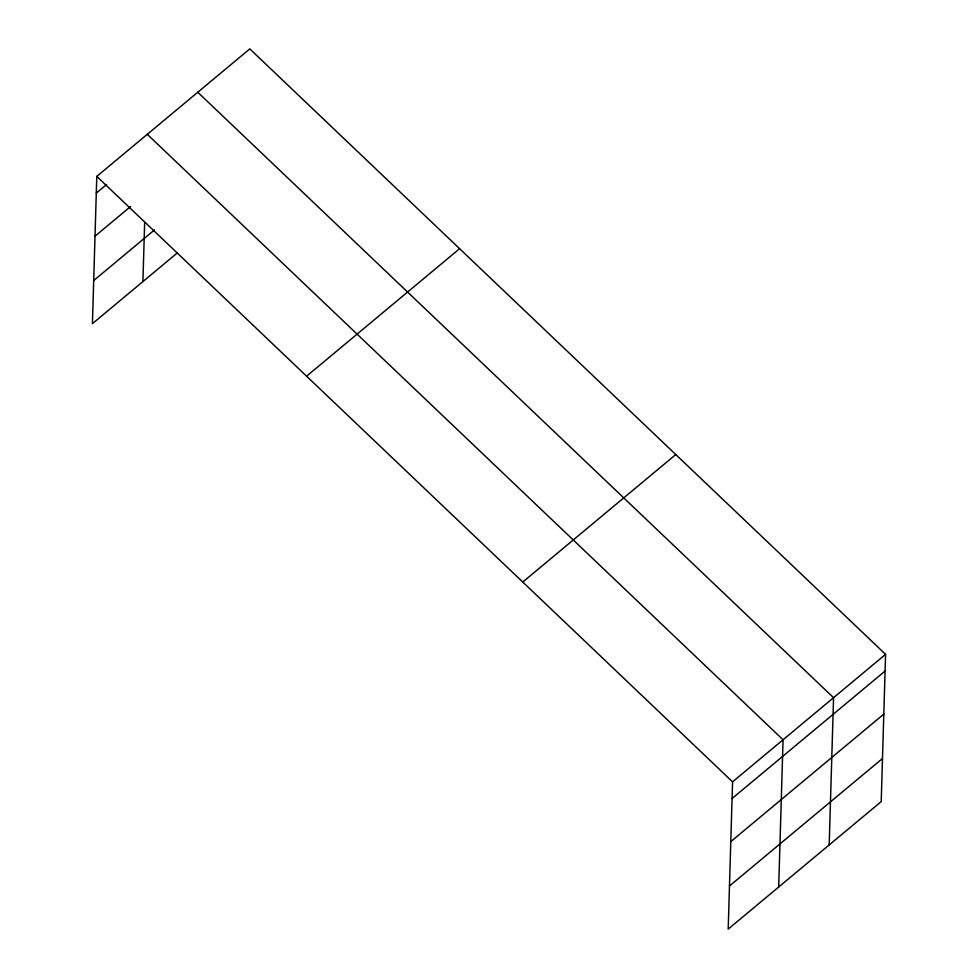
<?xml version="1.0" encoding="UTF-8"?>
<svg xmlns="http://www.w3.org/2000/svg" width="978" height="978" viewBox="0 0 978 978"><rect width="100%" height="100%" fill="white"/><g stroke="black" fill="none" stroke-linecap="round" stroke-linejoin="round"><path stroke-width="1.47" d="M96.785 176.395L732.571 781.838L728.194 929.1L881.215 801.605L885.579 654.343L249.806 48.9L96.785 176.395L92.421 323.657L177.336 252.899M142.91 281.578L144.671 222.214M778.696 887.022L783.06 739.771L147.287 134.328M829.185 844.955L833.562 697.693L197.776 92.25M96.296 193.082L106.626 184.475M95.013 236.175L130.587 206.529M93.692 280.564L154.524 229.879M306.591 376.2L459.611 248.693M522.765 582.044L675.774 454.55M732.571 781.838L885.579 654.343M732.07 798.525L885.09 671.03M730.798 841.618L883.806 714.123M729.478 886.007L882.486 758.512"/></g></svg>
